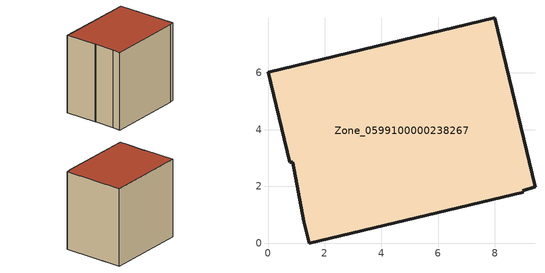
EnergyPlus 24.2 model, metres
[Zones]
Zone_0599100000238267
 floor ground (C_G): 1.27,0.77 0.87,2.84 0.77,2.84 0,6.02 7.99,7.94 9.42,1.99 8.99,1.85 9,1.79 1.45,0 z0
 wall outside (C_F): 9.42,1.99 7.99,7.94 0,6.02 0.77,2.84 0.87,2.84 1.27,0.77 1.45,0 9,1.79 8.99,1.85 9.42,1.99 z0:8.01
 roof outside (C_R): 1.45,0 9,1.79 8.99,1.85 9.42,1.99 7.99,7.94 0,6.02 0.77,2.84 0.87,2.84 1.27,0.77 z8.01
[BUILDING]
Pand.0599100000238267: North Axis=0; Terrain=City; Loads Convergence Tolerance Value=0.04; Temperature Convergence Tolerance Value=0.4; Solar Distribution=FullExterior; Maximum Number of Warmup Days=25; Minimum Number of Warmup Days=1
[Site:Location]
Rotterdam.The.Hague.AP_ZH_NLD Design_Conditions: Latitude=51.96; Longitude=4.45; Time Zone=1; Elevation=-4.5
[SITE:GROUNDTEMPERATURE:BUILDINGSURFACE]
18, 18, 18, 18, 18, 18, 18, 18, 18, 18, 18, 18
[MATERIAL] Thermal Absorptance=0.9; Solar Absorptance=0.7; Visible Absorptance=0.7
Name | Roughness | Thickness | Conductivity | Density | Specific Heat
G.TC.1965-1974 | MediumSmooth | 0.15 | 0.882353 | 540 | 1210
F.TC.1965-1974 | Rough | 0.3 | 0.697674 | 1920 | 840
R.TC.1965-1974 | MediumRough | 0.2 | 0.232558 | 1500 | 1000
[CONSTRUCTION]
C_G: G.TC.1965-1974
C_F: F.TC.1965-1974
C_R: R.TC.1965-1974
[ZONE]
Zone_0599100000238267: Type=1; Multiplier=1; Ceiling Height=Autocalculate; Volume=Autocalculate; Floor Area=autocalculate; Part of Total Floor Area=Yes
[ZONEINFILTRATION:DESIGNFLOWRATE]
Infil_Zone_0599100000238267: Zone or ZoneList or Space or SpaceList=Zone_0599100000238267; Schedule=AlwaysOn; Design Flow Rate Calculation Method=Flow/Area; Flow Rate per Floor Area=0.003; Constant Term Coefficient=1; Temperature Term Coefficient=0; Velocity Term Coefficient=0; Velocity Squared Term Coefficient=0
[HVACTEMPLATE:ZONE:IDEALLOADSAIRSYSTEM]
Zone_0599100000238267: Maximum Heating Supply Air Temperature=50; Minimum Cooling Supply Air Temperature=13; Maximum Heating Supply Air Humidity Ratio=0.0156; Minimum Cooling Supply Air Humidity Ratio=0.0077; Heating Limit=NoLimit; Cooling Limit=NoLimit; Dehumidification Control Type=ConstantSensibleHeatRatio; Cooling Sensible Heat Ratio=0.7; Dehumidification Setpoint=60; Humidification Control Type=None; Humidification Setpoint=30; Outdoor Air Method=None; Outdoor Air Flow Rate per Person=0.00944; Outdoor Air Flow Rate per Zone Floor Area=0; Outdoor Air Flow Rate per Zone=0; Demand Controlled Ventilation Type=None; Outdoor Air Economizer Type=NoEconomizer; Heat Recovery Type=None; Sensible Heat Recovery Effectiveness=0.7; Latent Heat Recovery Effectiveness=0.65
[ZONECONTROL:THERMOSTAT]
ThermostatControl_Zone_0599100000238267: Zone or ZoneList=Zone_0599100000238267; Control Type Schedule=DualSetpointControlType; Control 1=Thermostat_Zone_0599100000238267; Temperature Difference Between Cutout And Setpoint=0
[THERMOSTATSETPOINT:DUALSETPOINT]
Thermostat_Zone_0599100000238267: Heating Setpoint Temperature Schedule=HeatingSetpoint_Zone_0599100000238267; Cooling Setpoint Temperature Schedule=CoolingSetpoint_Zone_0599100000238267
[SCHEDULE:COMPACT]
HeatingSetpoint_Zone_0599100000238267: Through: 12/31, For: AllDays, Until: 24:00, 21
CoolingSetpoint_Zone_0599100000238267: Through: 12/31, For: AllDays, Until: 24:00, 24
DualSetpointControlType: Through: 12/31, For: AllDays, Until: 24:00, 4
AlwaysOn: Through: 12/31, For: AllDays, Until: 24:00, 1
